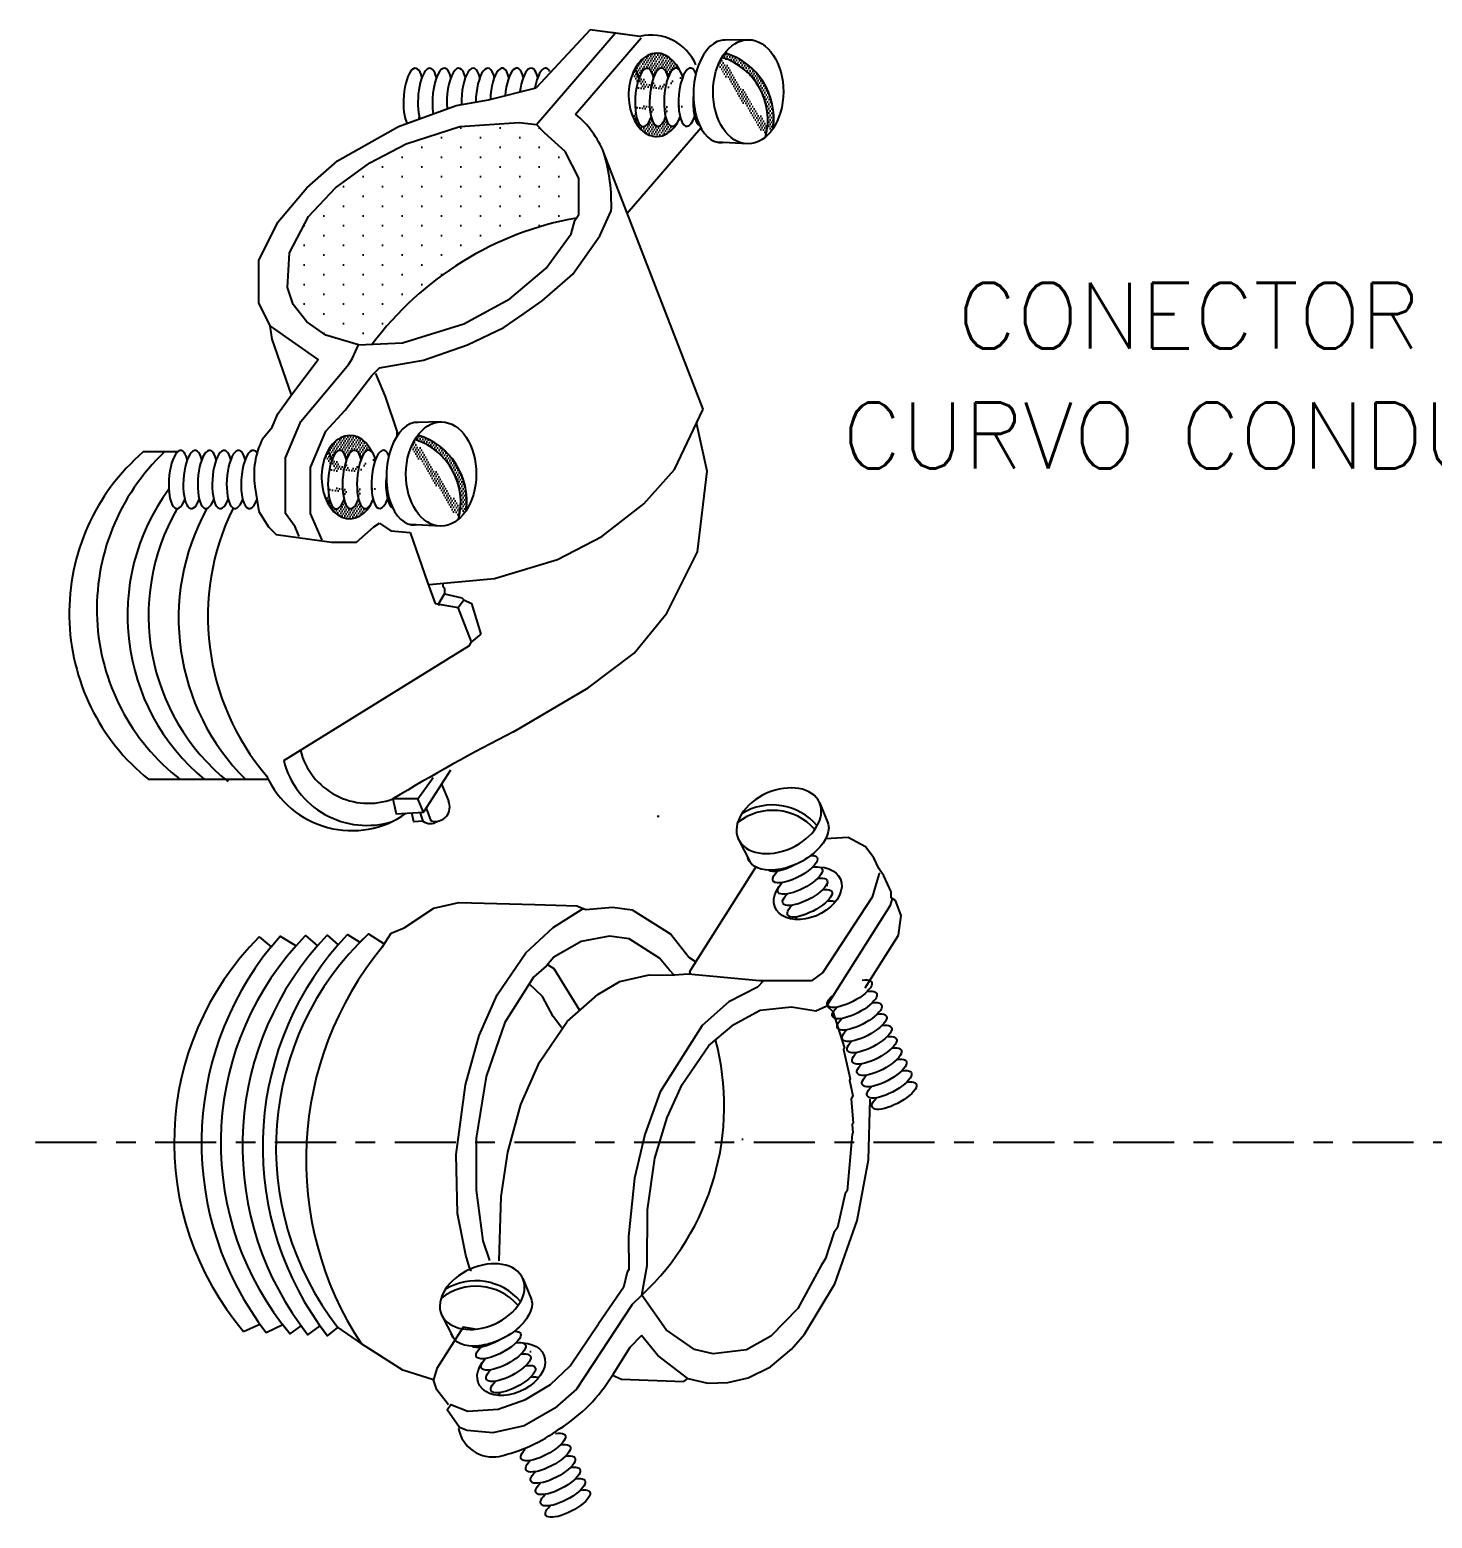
# Model space of a CAD drawing. Header units: inches. Extents: x 1693 to 10990, y 1878 to 5055.
# Drawn here: x 1726.47 to 1733.64, y 2275.8 to 2283.41 of the extents above; entities that cross this region are included whole.
import ezdxf
from ezdxf.enums import TextEntityAlignment as Align

# ---------------------------------------------------------------- set-up
doc = ezdxf.new("R2010")
doc.units = ezdxf.units.IN
doc.linetypes.add('CENTER', pattern=[20, 12.5, -2.5, 2.5, -2.5])
doc.layers.add('TEXTOLEYENDA', color=3, linetype='Continuous', lineweight=5)
doc.styles.add('Romans', font='romans.shx')
pattern_1 = [(0, (26894.3797484216, 9949.019576491955), (0.0602938772028429, 0.1205877544056858), [0, -0.1205877544056858])]
pattern_2 = [(236, (2027.195903818242, 965.4425166784176), (0.006880417366677248, -0.01219337717258241), [0, -0.01252257449608594])]
pattern_3 = [(236, (2028.766939335886, 967.3977325463725), (0.006880417366677248, -0.01219337717258241), [0, -0.01252257449608594])]

msp = doc.modelspace()

# ---------------------------------------------------------------- hatches: boundary and pattern name
at = {"linetype": 'Continuous', "ltscale": 0.05}
h = msp.add_hatch(dxfattribs=at)
h.set_pattern_fill('DOTS', color=0, scale=0.007888235903046263, angle=-124, style=0)
h.set_pattern_definition(pattern_3)
edge = h.paths.add_edge_path()
edge.add_ellipse((1729.691858890382, 2283.065906119401), major_axis=(0.01062791452711144, 0.1489932030532059), ratio=0.3379127137654077, start_angle=314.32603741646426, end_angle=408.8827056409963, ccw=False)
edge.add_ellipse((1729.765940563135, 2283.065959104074), major_axis=(0.01062791452711144, 0.1489932030532059), ratio=0.3379127137654077, start_angle=340.3437798724524, end_angle=408.4633444779258, ccw=False)
edge.add_ellipse((1729.677032121521, 2283.077642219379), major_axis=(0.001297922795780707, 0.2132057496655232), ratio=0.675241969878451, start_angle=306.9360940940699, end_angle=412.4219409961196)
edge.add_ellipse((1729.543399076355, 2283.062986087809), major_axis=(0.01062791452711144, 0.1489932030532059), ratio=0.3379127137654077, start_angle=314.7314405994409, end_angle=348.64975369166933, ccw=False)
edge.add_ellipse((1729.617628983368, 2283.064446103604), major_axis=(-0.01055355928751301, -0.1492397209168025), ratio=0.3373820542715066, start_angle=134.5420855488218, end_angle=228.8697230775796, ccw=False)
h = msp.add_hatch(dxfattribs=at)
h.set_pattern_fill('DOTS', color=0, scale=0.007888235903046263, angle=-124, style=0)
h.set_pattern_definition([(236, (2025.188125353358, 960.5036053805113), (0.006880417366677248, -0.01219337717258241), [0, -0.01252257449608594])])
edge = h.paths.add_edge_path()
edge.add_ellipse((1730.144956843948, 2283.093468755995), major_axis=(0.001622403494725883, 0.2665071870819035), ratio=0.6752419698784514, start_angle=42.08972731292544, end_angle=48.86665173268522)
edge.add_arc((1729.909139654443, 2282.949180563332), 0.3360701262653123, -14.974229689894514, 72.44883402670888, ccw=False)
edge.add_ellipse((1730.144956843948, 2283.093468755995), major_axis=(0.001622403494725883, 0.2665071870819035), ratio=0.6752419698784514, start_angle=210.0978226360817, end_angle=225.7331609411485)
edge.add_arc((1729.925906635741, 2282.956146830008), 0.3502971505348385, -8.121071330443833, 73.47602938735679)
h = msp.add_hatch(dxfattribs=at)
h.set_pattern_fill('DOTS', color=256, scale=0.007888235903046263, angle=-124, style=0)
h.set_pattern_definition(pattern_3)
edge = h.paths.add_edge_path()
edge.add_ellipse((1729.677032121521, 2283.077642219379), major_axis=(0.001297922795780707, 0.2132057496655232), ratio=0.675241969878451, start_angle=489.6781825381265, end_angle=597.2179902567689)
edge.add_ellipse((1729.840022235883, 2283.066012088749), major_axis=(0.01062791452711143, 0.1489932030532059), ratio=0.3379127137654078, start_angle=494.3260374164279, end_angle=495.9264411664425, ccw=False)
edge.add_ellipse((1729.765940563135, 2283.065959104074), major_axis=(0.01062791452711143, 0.1489932030532059), ratio=0.3379127137654078, start_angle=494.3260374162884, end_angle=588.4633444777387, ccw=False)
edge.add_ellipse((1729.691858890382, 2283.065906119401), major_axis=(0.01062791452711143, 0.1489932030532059), ratio=0.3379127137654078, start_angle=494.7314405992639, end_angle=588.4633444777387, ccw=False)
edge.add_ellipse((1729.617628983368, 2283.064446103604), major_axis=(-0.010553559287513, -0.1492397209168025), ratio=0.3373820542715066, start_angle=314.5234339768227, end_angle=408.86972307758776, ccw=False)
edge.add_ellipse((1729.543399076355, 2283.062986087809), major_axis=(-0.009725632862274514, -0.148138357917108), ratio=0.3369888101103058, start_angle=36.65766495854001, end_angle=48.4819023738105, ccw=False)
h = msp.add_hatch(dxfattribs=at)
h.set_pattern_fill('DOTS', color=256, scale=0.0631058872243701, angle=-90.00000000000001, style=0)
h.set_pattern_definition([(270, (1726.671599515149, 2283.410625017956), (0.1001805959686875, -0.05009029798434379), [0, -0.1001805959686875])])
h.paths.add_polyline_path([(1729.265883182607, 2282.447410051202), (1729.27768525597, 2282.465114111347), (1729.27768525597, 2282.651295410425), (1729.209092311855, 2282.78848287631), (1729.120901834458, 2282.866874587068), (1729.100627049359, 2282.884349643563), (1729.06210765698, 2282.925668764547), (1728.973915601934, 2282.935467531185), (1728.670144370251, 2282.915869997908), (1728.395771016127, 2282.827677942865), (1728.209589717052, 2282.729688698831), (1728.033207184612, 2282.602299999585), (1727.896019718729, 2282.455315344709), (1727.798028897045, 2282.269132467984), (1727.788230130407, 2282.092749935544), (1727.817628007969, 2282.004557880501), (1727.886220952091, 2281.916367403105), (1727.984211773772, 2281.847772881339), (1728.150795539574, 2281.798779048146), (1728.220902348784, 2281.801827084938, -0.1904884025821194)])
h = msp.add_hatch(dxfattribs=at)
h.set_pattern_fill('DOTS', color=0, scale=0.007888235903046263, angle=-124, style=0)
h.set_pattern_definition(pattern_2)
edge = h.paths.add_edge_path()
edge.add_ellipse((1728.120823372733, 2281.110690251446), major_axis=(0.01062791452711144, 0.1489932030532059), ratio=0.3379127137654077, start_angle=314.32603741646426, end_angle=408.8827056409963, ccw=False)
edge.add_ellipse((1728.194905045486, 2281.11074323612), major_axis=(0.01062791452711144, 0.1489932030532059), ratio=0.3379127137654077, start_angle=340.3437798724524, end_angle=408.4633444779258, ccw=False)
edge.add_ellipse((1728.105996603877, 2281.122426351424), major_axis=(0.001297922795780707, 0.2132057496655232), ratio=0.675241969878451, start_angle=306.9360940940699, end_angle=412.4219409961196)
edge.add_ellipse((1727.972363558711, 2281.107770219855), major_axis=(0.01062791452711144, 0.1489932030532059), ratio=0.3379127137654077, start_angle=314.7314405994409, end_angle=348.64975369166933, ccw=False)
edge.add_ellipse((1728.046593465722, 2281.10923023565), major_axis=(-0.01055355928751301, -0.1492397209168025), ratio=0.3373820542715066, start_angle=134.5420855488218, end_angle=228.8697230775796, ccw=False)
h = msp.add_hatch(dxfattribs=at)
h.set_pattern_fill('DOTS', color=0, scale=0.007888235903046263, angle=-124, style=0)
h.set_pattern_definition([(236, (2023.617089835711, 958.5483895125565), (0.006880417366677248, -0.01219337717258241), [0, -0.01252257449608594])])
edge = h.paths.add_edge_path()
edge.add_ellipse((1728.573921326304, 2281.13825288804), major_axis=(0.001622403494725883, 0.2665071870819035), ratio=0.6752419698784514, start_angle=42.08972731292543, end_angle=48.86665173268521)
edge.add_arc((1728.338104136796, 2280.993964695377), 0.3360701262653126, -14.974229689894514, 72.448834026709, ccw=False)
edge.add_ellipse((1728.573921326304, 2281.13825288804), major_axis=(0.001622403494725883, 0.2665071870819035), ratio=0.6752419698784514, start_angle=210.0978226360818, end_angle=225.7331609411485)
edge.add_arc((1728.354871118092, 2281.000930962054), 0.3502971505348388, -8.121071330443806, 73.47602938735679)
h = msp.add_hatch(dxfattribs=at)
h.set_pattern_fill('DOTS', color=0, scale=0.007888235903046263, angle=-124, style=0)
h.set_pattern_definition(pattern_2)
edge = h.paths.add_edge_path()
edge.add_ellipse((1728.105996603877, 2281.122426351424), major_axis=(0.001297922795780707, 0.2132057496655232), ratio=0.675241969878451, start_angle=489.6781825381265, end_angle=597.2179902567689)
edge.add_ellipse((1728.268986718236, 2281.110796220793), major_axis=(0.01062791452711143, 0.1489932030532059), ratio=0.3379127137654078, start_angle=494.3260374164279, end_angle=495.9264411664425, ccw=False)
edge.add_ellipse((1728.194905045486, 2281.11074323612), major_axis=(0.01062791452711143, 0.1489932030532059), ratio=0.3379127137654078, start_angle=494.3260374162884, end_angle=588.4633444777387, ccw=False)
edge.add_ellipse((1728.120823372733, 2281.110690251446), major_axis=(0.01062791452711143, 0.1489932030532059), ratio=0.3379127137654078, start_angle=494.7314405992639, end_angle=588.4633444777387, ccw=False)
edge.add_ellipse((1728.046593465722, 2281.10923023565), major_axis=(-0.010553559287513, -0.1492397209168025), ratio=0.3373820542715066, start_angle=314.5234339768227, end_angle=408.86972307758776, ccw=False)
edge.add_ellipse((1727.972363558711, 2281.107770219855), major_axis=(-0.009725632862274514, -0.148138357917108), ratio=0.3369888101103058, start_angle=36.65766495854001, end_angle=48.4819023738105, ccw=False)
at = {"linetype": 'Continuous', "true_color": 0xffffff}
h = msp.add_hatch(dxfattribs=at)
h.set_pattern_fill('DOTS', scale=0.07596079017680996, style=0)
h.set_pattern_definition(pattern_1)
edge = h.paths.add_edge_path()
edge.add_ellipse((1730.449749156262, 2278.993609316393), major_axis=(0.1661743632983532, 0.0740800945838517), ratio=0.6752419698784514, start_angle=-237.21799025676887, end_angle=-129.67818253812652, ccw=False)
edge.add_ellipse((1730.384803432996, 2279.116999571472), major_axis=(0.1127952033677313, 0.05936574439674053), ratio=0.3379127137654078, start_angle=-135.9264411664425, end_angle=-134.3260374164279)
edge.add_ellipse((1730.410149872131, 2279.059086979285), major_axis=(0.1127952033677313, 0.05936574439674053), ratio=0.3379127137654078, start_angle=-228.4633444777387, end_angle=-134.3260374162884)
edge.add_ellipse((1730.435496311259, 2279.001174387098), major_axis=(0.1127952033677313, 0.05936574439674053), ratio=0.3379127137654078, start_angle=-228.4633444777387, end_angle=-134.7314405992639)
edge.add_ellipse((1730.459793963029, 2278.942663759971), major_axis=(-0.1130133373684518, -0.05939211803333518), ratio=0.3373820542715066, start_angle=-48.86972307758774, end_angle=45.47656602317732)
edge.add_ellipse((1730.484091614801, 2278.884153132844), major_axis=(-0.1124363590505342, -0.05836765997443411), ratio=0.3369888101103058, start_angle=311.5180976261895, end_angle=323.34233504146)
h = msp.add_hatch(dxfattribs=at)
h.set_pattern_fill('DOTS', scale=0.07596079017680996, style=0)
h.set_pattern_definition(pattern_1)
edge = h.paths.add_edge_path()
edge.add_ellipse((1730.435496311259, 2279.001174387098), major_axis=(0.1127952033677313, 0.05936574439674053), ratio=0.3379127137654078, start_angle=-48.88270564108547, end_angle=45.67396258353576)
edge.add_ellipse((1730.410149872131, 2279.059086979285), major_axis=(0.1127952033677313, 0.05936574439674053), ratio=0.3379127137654078, start_angle=-48.46334447778102, end_angle=19.65622012768326)
edge.add_ellipse((1730.449749156262, 2278.993609316393), major_axis=(0.1661743632983532, 0.0740800945838517), ratio=0.6752419698784514, start_angle=-52.42194094354562, end_angle=53.063905905930085, ccw=False)
edge.add_ellipse((1730.484091614801, 2278.884153132844), major_axis=(0.1127952033677313, 0.05936574439674053), ratio=0.3379127137654078, start_angle=11.35024630833067, end_angle=45.26855940065337)
edge.add_ellipse((1730.459793963029, 2278.942663759971), major_axis=(-0.1130133373684518, -0.05939211803333518), ratio=0.3373820542715066, start_angle=131.1302769224577, end_angle=225.4579144512724)
h = msp.add_hatch(dxfattribs=at)
h.set_pattern_fill('DOTS', scale=0.6076863214144796, style=0)
h.set_pattern_definition([(0, (17996.43875814107, 463.1302785654163), (0.4823510176227432, 0.9647020352454865), [0, -0.9647020352454865])])
h.paths.add_polyline_path([(1730.681573430794, 2277.817766070091), (1730.677102717779, 2277.810700002079), (1730.680418487629, 2277.769021733514), (1730.675947774617, 2277.7619556655), (1730.650412573405, 2277.471368301135), (1730.641470427571, 2277.45723502744), (1730.601517621656, 2277.284614543281), (1730.583634049798, 2277.25634913356), (1730.540365891895, 2277.12540506049), (1730.518011607029, 2277.090073582757), (1730.398018753639, 2276.869144428001), (1730.259857997383, 2276.728974597901), (1730.136265461004, 2276.65874658861), (1729.965084251012, 2276.638418996728), (1729.869471655676, 2276.65933286976), (1729.725550389743, 2276.760286790265), (1729.600668776498, 2276.938249737264, 0.2770323405676899), (1729.978123860818, 2278.244470370089), (1730.070993692977, 2278.322820421488), (1730.206124148055, 2278.395643065974), (1730.365769296825, 2278.413376440525), (1730.491521522226, 2278.39318256448), (1730.546611929832, 2278.417696538369), (1730.577472694549, 2278.388276185487), (1730.637602477178, 2278.201806758638), (1730.633131764163, 2278.194740690626), (1730.666871495087, 2278.044757684673), (1730.662400782071, 2278.03769161666), (1730.680569822607, 2277.956931572199), (1730.671627676773, 2277.942798298504)])
h = msp.add_hatch(dxfattribs=at)
h.set_pattern_fill('DOTS', scale=0.07596079017680996, style=0)
h.set_pattern_definition([(0, (26926.74755050743, 9948.804553819737), (0.0602938772028429, 0.1205877544056858), [0, -0.1205877544056858])])
edge = h.paths.add_edge_path()
edge.add_ellipse((1728.918009291725, 2276.567112683074), major_axis=(0.1127952033677313, 0.05936574439674053), ratio=0.3379127137654078, start_angle=-48.88270564108558, end_angle=45.67396258353576)
edge.add_ellipse((1728.892662852593, 2276.625025275262), major_axis=(0.1127952033677313, 0.05936574439674053), ratio=0.3379127137654078, start_angle=-48.46334447778082, end_angle=19.65622012768488)
edge.add_ellipse((1728.932262136725, 2276.55954761237), major_axis=(0.1661743632983532, 0.0740800945838517), ratio=0.6752419698784514, start_angle=-52.42194094354568, end_angle=53.063905905930085, ccw=False)
edge.add_ellipse((1728.966604595264, 2276.450091428822), major_axis=(0.1127952033677313, 0.05936574439674053), ratio=0.3379127137654078, start_angle=11.35024630833067, end_angle=45.26855940065331)
edge.add_ellipse((1728.942306943492, 2276.508602055948), major_axis=(-0.1130133373684518, -0.05939211803333518), ratio=0.3373820542715066, start_angle=131.1302769224577, end_angle=225.4579144512723)

# ---------------------------------------------------------------- linework, layer by layer
at = {"color": 3, "linetype": 'Continuous', "ltscale": 0.05}
for p, q in [((1729.06210765698, 2282.925668764547), (1729.463868132697, 2283.393525623355)), ((1729.261718188259, 2282.979569087023), (1729.596796521456, 2283.369773464756)), ((1729.591255254297, 2283.376426228755), (1729.444270599419, 2283.396023762032)), ((1728.817130602775, 2283.053057463792), (1729.060545522934, 2283.113067078096)), ((1728.650546836972, 2283.023659586229), (1728.817130602775, 2283.053057463792)), ((1728.356575949573, 2282.915869997908), (1728.650546836972, 2283.023659586229)), ((1728.04300595125, 2282.739487465469), (1728.356575949573, 2282.915869997908)), ((1729.100627049359, 2282.884349643563), (1729.06210765698, 2282.925668764547)), ((1729.120901834458, 2282.866874587068), (1729.100627049359, 2282.884349643563)), ((1729.209092311855, 2282.78848287631), (1729.120901834458, 2282.866874587068)), ((1727.886220952091, 2282.602299999585), (1728.04300595125, 2282.739487465469)), ((1729.27768525597, 2282.651295410425), (1729.209092311855, 2282.78848287631)), ((1729.27768525597, 2282.465114111347), (1729.27768525597, 2282.651295410425)), ((1727.739234719567, 2282.425917467145), (1727.886220952091, 2282.602299999585)), ((1727.641243897886, 2282.229937401428), (1727.739234719567, 2282.425917467145)), ((1729.238490189417, 2282.367123289665), (1729.258087722695, 2282.435716233784)), ((1729.258087722695, 2282.435716233784), (1729.27768525597, 2282.465114111347)), ((1729.385474844295, 2282.357324523027), (1729.444270599419, 2282.484711644625)), ((1729.111101490174, 2282.190740757227), (1729.238490189417, 2282.367123289665)), ((1729.248288956054, 2282.161342879662), (1729.385474844295, 2282.357324523027)), ((1727.641243897886, 2282.014358224787), (1727.641243897886, 2282.229937401428)), ((1728.924920191093, 2282.033955758065), (1729.111101490174, 2282.190740757227)), ((1729.091503956895, 2282.024156991426), (1729.248288956054, 2282.161342879662)), ((1727.700038075364, 2281.896768292181), (1727.641243897886, 2282.014358224787)), ((1728.689743481172, 2281.906568636466), (1728.924920191093, 2282.033955758065)), ((1728.993513135212, 2281.95556246966), (1729.091503956895, 2282.024156991426)), ((1727.709838419651, 2281.828175348061), (1727.700038075364, 2281.896768292181)), ((1728.376173482852, 2281.808577814784), (1728.689743481172, 2281.906568636466)), ((1728.709341014451, 2281.798779048146), (1728.895522313531, 2281.886969525543)), ((1728.895522313531, 2281.886969525543), (1728.993513135212, 2281.95556246966)), ((1727.807827663682, 2281.544003227302), (1727.709838419651, 2281.828175348061)), ((1728.121397662006, 2281.73018452638), (1728.150795539574, 2281.798779048146)), ((1728.150795539574, 2281.798779048146), (1728.376173482852, 2281.808577814784)), ((1728.483963071173, 2281.720385759741), (1728.709341014451, 2281.798779048146)), ((1727.856823074523, 2281.406815761417), (1728.101800128731, 2281.700788226464)), ((1728.101800128731, 2281.700788226464), (1728.121397662006, 2281.73018452638)), ((1728.21938848369, 2281.641994048983), (1728.258585127893, 2281.681189115538)), ((1728.258585127893, 2281.681189115538), (1728.483963071173, 2281.720385759741)), ((1728.082202595453, 2281.465609938898), (1728.21938848369, 2281.641994048983)), ((1727.739234719567, 2281.44601240562), (1727.807827663682, 2281.544003227302)), ((1727.709838419651, 2281.377419461501), (1727.739234719567, 2281.44601240562)), ((1727.984211773772, 2281.357820350577), (1728.082202595453, 2281.465609938898)), ((1727.66084300881, 2281.318625284021), (1727.709838419651, 2281.377419461501)), ((1727.778431363767, 2281.220634462339), (1727.856823074523, 2281.406815761417)), ((1727.905818485369, 2281.171639051498), (1727.984211773772, 2281.357820350577)), ((1729.934223130183, 2281.15204151822), (1729.881221402235, 2281.399332996823)), ((1727.778431363767, 2280.936462341579), (1727.778431363767, 2281.220634462339)), ((1727.905818485369, 2280.936462341579), (1727.905818485369, 2281.171639051498)), ((1729.885227719342, 2280.740480698216), (1729.934223130183, 2281.15204151822)), ((1727.621646364608, 2281.073648229817), (1727.641243897886, 2280.946261108218)), ((1727.641243897886, 2280.946261108218), (1727.690239308727, 2280.867867819813)), ((1727.827426774607, 2280.867867819813), (1727.778431363767, 2280.936462341579)), ((1727.964612662847, 2280.799274875695), (1727.905818485369, 2280.936462341579)), ((1727.690239308727, 2280.867867819813), (1727.729435952926, 2280.828672753258)), ((1727.729435952926, 2280.828672753258), (1728.013608073688, 2280.789476109057)), ((1727.847024307885, 2280.81887398662), (1727.827426774607, 2280.867867819813)), ((1728.140996772933, 2280.789476109057), (1728.229187250331, 2280.867867819813)), ((1728.229187250331, 2280.867867819813), (1728.258585127893, 2280.887466930738)), ((1728.258585127893, 2280.887466930738), (1728.317379305371, 2280.848270286536)), ((1728.317379305371, 2280.848270286536), (1728.415370127052, 2280.838471519897)), ((1728.415370127052, 2280.838471519897), (1728.503560604451, 2280.583695699053)), ((1728.013608073688, 2280.789476109057), (1728.140996772933, 2280.789476109057)), ((1729.72844272018, 2280.426910699892), (1729.885227719342, 2280.740480698216)), ((1728.503560604451, 2280.583695699053), (1728.542757248654, 2280.475906110732)), ((1728.542757248654, 2280.475906110732), (1728.66034560361, 2280.456308577455)), ((1728.66034560361, 2280.456308577455), (1728.689743481172, 2280.495505221657)), ((1728.728938547729, 2280.279926045017), (1728.66034560361, 2280.456308577455)), ((1728.689743481172, 2280.495505221657), (1728.728938547729, 2280.475906110732)), ((1728.728938547729, 2280.475906110732), (1728.777933958572, 2280.319121111572)), ((1729.561858954381, 2280.221131867536), (1729.72844272018, 2280.426910699892)), ((1728.777933958572, 2280.319121111572), (1728.728938547729, 2280.279926045017)), ((1729.326680666814, 2280.04474775745), (1729.561858954381, 2280.221131867536)), ((1728.944517724372, 2279.819369814169), (1729.326680666814, 2280.04474775745))]:
    msp.add_line(p, q, dxfattribs=at)
at = {"color": 0, "linetype": 'Continuous'}
msp.add_line((1730.146579247445, 2283.359975943077), (1730.015148658831, 2283.357531598826), dxfattribs=at)
at = {"color": 0, "linetype": 'Continuous', "ltscale": 0.05}
for p, q in [((1730.143334440453, 2282.826961568913), (1729.986100131242, 2282.835025784279)), ((1728.575543729796, 2281.404760075122), (1728.444113141181, 2281.402315730872)), ((1727.224504717546, 2281.251191249765), (1727.050262159136, 2281.251191249765)), ((1728.572298922807, 2280.871745700959), (1728.415064613595, 2280.879809916324)), ((1727.689758686732, 2279.574853491705), (1727.078893774149, 2279.574853491705))]:
    msp.add_line(p, q, dxfattribs=at)
at = {"color": 7, "linetype": 'Continuous', "true_color": 0xffffff}
for p, q in [((1730.50947730163, 2279.457313889454), (1730.552608423623, 2279.353763902949)), ((1730.094041393385, 2279.272113652994), (1730.15422785392, 2279.151999487197)), ((1729.43618544995, 2278.773939726309), (1729.290673157009, 2278.747266063401)), ((1729.536268758301, 2278.760091921289), (1729.43618544995, 2278.773939726309)), ((1729.290673157009, 2278.747266063401), (1729.151073126588, 2278.667376631097)), ((1729.691725667588, 2278.661734075589), (1729.536268758301, 2278.760091921289)), ((1729.112710210012, 2278.622384450157), (1729.046803436231, 2278.56513363373)), ((1729.151073126588, 2278.667376631097), (1729.112710210012, 2278.622384450157)), ((1729.741910416003, 2278.600298014824), (1729.691725667588, 2278.661734075589)), ((1729.765705112709, 2278.575348374954), (1729.741910416003, 2278.600298014824)), ((1728.991990282093, 2277.023252185432), (1729.035121404087, 2276.919702198926)), ((1729.600668776498, 2276.938249737264), (1729.550768359089, 2276.890661063653)), ((1728.576554373851, 2276.838051948971), (1728.636740834383, 2276.717937783175))]:
    msp.add_line(p, q, dxfattribs=at)
at = {"color": 3, "linetype": 'Continuous'}
for p, q in [((1730.655955095817, 2279.27864340296), (1730.541143200126, 2279.272192238846)), ((1730.745220900324, 2279.232059475207), (1730.655955095817, 2279.27864340296)), ((1730.788338860921, 2279.175092989786), (1730.745220900324, 2279.232059475207)), ((1730.812853554616, 2279.120003719851), (1730.788338860921, 2279.175092989786)), ((1729.877760148262, 2278.642979891576), (1730.184046084426, 2279.127072082249)), ((1730.813572831792, 2279.089862952118), (1730.77924609992, 2278.973051015074)), ((1730.839241748846, 2279.083516881092), (1730.812853554616, 2279.120003719851)), ((1730.818043544807, 2279.096929020131), (1730.813572831792, 2279.089862952118)), ((1730.876013638418, 2279.000881478619), (1730.839241748846, 2279.083516881092)), ((1730.876733635406, 2278.970741848556), (1730.876013638418, 2279.000881478619)), ((1728.384298445496, 2278.816087041657), (1728.537312472431, 2278.917175095862)), ((1728.537312472431, 2278.917175095862), (1728.664219640995, 2278.945725556394)), ((1728.664219640995, 2278.945725556394), (1729.054171454391, 2278.936481460419)), ((1729.054171454391, 2278.936481460419), (1729.267750210128, 2278.929984054418)), ((1729.267750210128, 2278.929984054418), (1729.314618468886, 2278.910225124547)), ((1729.314618468886, 2278.910225124547), (1729.451188198131, 2278.922767371236)), ((1729.451188198131, 2278.922767371236), (1729.551271506482, 2278.908919566215)), ((1730.77924609992, 2278.973051015074), (1730.526283200275, 2278.588878468166)), ((1730.897932977114, 2278.957328989712), (1730.876733635406, 2278.970741848556)), ((1730.927636941193, 2278.879163882387), (1730.897932977114, 2278.957328989712)), ((1729.551271506482, 2278.908919566215), (1729.749127099185, 2278.783736002828)), ((1730.91378985598, 2278.779081711707), (1730.927636941193, 2278.879163882387)), ((1728.272962687128, 2278.718314757301), (1728.31767125687, 2278.788977712768)), ((1728.31767125687, 2278.788977712768), (1728.384298445496, 2278.816087041657)), ((1729.749127099185, 2278.783736002828), (1729.842428670527, 2278.665334176446)), ((1730.743897722851, 2278.510563163536), (1730.91378985598, 2278.779081711707)), ((1729.842428670527, 2278.665334176446), (1729.877760148262, 2278.642979891576)), ((1729.046803436231, 2278.56513363373), (1728.899265587977, 2278.331946563291)), ((1729.376038048184, 2278.47556587908), (1729.488093803541, 2278.543198533371)), ((1729.488093803541, 2278.543198533371), (1729.638075671822, 2278.576938984097)), ((1729.638075671822, 2278.576938984097), (1729.76969330391, 2278.575572428207)), ((1729.837522291532, 2278.579383004122), (1729.765705112709, 2278.575348374954)), ((1730.202524047197, 2278.546346068913), (1729.837522291532, 2278.579383004122)), ((1730.469317852524, 2278.545759787764), (1730.202524047197, 2278.546346068913)), ((1730.526283200275, 2278.588878468166), (1730.469317852524, 2278.545759787764)), ((1729.219274442894, 2278.337271406991), (1729.376038048184, 2278.47556587908)), ((1728.899265587977, 2278.331946563291), (1728.803786708476, 2278.055927000932)), ((1729.078082247795, 2278.129755111081), (1729.219274442894, 2278.337271406991)), ((1728.981163374322, 2277.914014808848), (1729.078082247795, 2278.129755111081)), ((1728.803786708476, 2278.055927000932), (1728.753301867392, 2277.741544939859)), ((1730.760307919933, 2277.629421703093), (1730.76911521226, 2277.940489131986)), ((1728.915105985376, 2277.668855291404), (1728.981163374322, 2277.914014808848)), ((1728.753301867392, 2277.741544939859), (1728.75271558624, 2277.474751134531)), ((1728.88106430431, 2277.443019757655), (1728.915105985376, 2277.668855291404)), ((1730.702755873165, 2277.319511074838), (1730.760307919933, 2277.629421703093)), ((1728.75271558624, 2277.474751134531), (1728.786741505643, 2277.215743812068)), ((1728.870380516303, 2277.11335019953), (1728.88106430431, 2277.443019757655)), ((1730.587518481662, 2276.996621396245), (1730.702755873165, 2277.319511074838)), ((1728.786741505643, 2277.215743812068), (1728.821636179725, 2277.114505142691)), ((1730.433634562376, 2276.737765408757), (1730.587518481662, 2276.996621396245)), ((1729.550768359089, 2276.890661063653), (1729.266510166416, 2276.457023045511)), ((1729.598642083513, 2276.731737049539), (1729.539801377746, 2276.670015520098)), ((1729.68228223184, 2276.629342717195), (1729.598642083513, 2276.731737049539)), ((1730.365852430586, 2276.66191174329), (1730.433634562376, 2276.737765408757)), ((1728.378019026761, 2276.554109433488), (1728.166030160362, 2276.688235142707)), ((1729.539801377746, 2276.670015520098), (1729.450384958071, 2276.528690746834)), ((1730.258987385229, 2276.571205526948), (1730.365852430586, 2276.66191174329)), ((1729.835864920786, 2276.512381302652), (1729.68228223184, 2276.629342717195)), ((1730.144335137205, 2276.515110373487), (1730.258987385229, 2276.571205526948)), ((1728.534632016882, 2276.504495204559), (1728.378019026761, 2276.554109433488)), ((1728.55207992276, 2276.453875509969), (1728.534632016882, 2276.504495204559)), ((1729.450384958071, 2276.528690746834), (1729.497253216832, 2276.508931816965)), ((1729.497253216832, 2276.508931816965), (1729.81538599393, 2276.495652673956)), ((1729.81538599393, 2276.495652673956), (1729.835864920786, 2276.512381302652)), ((1729.835864920786, 2276.512381302652), (1729.938543584136, 2276.486996716607)), ((1729.938543584136, 2276.486996716607), (1730.0405022505, 2276.491751760625)), ((1730.0405022505, 2276.491751760625), (1730.144335137205, 2276.515110373487)), ((1728.61192537438, 2276.376430817495), (1728.55207992276, 2276.453875509969)), ((1729.266510166416, 2276.457023045511), (1729.155174408048, 2276.359250761156)), ((1729.155174408048, 2276.359250761156), (1728.999565745921, 2276.269700625646)), ((1728.668020109978, 2276.261780426945), (1728.663549396966, 2276.254714358932)), ((1728.707822300722, 2276.246492210088), (1728.668020109978, 2276.261780426945)), ((1728.999565745921, 2276.269700625646), (1728.838046376807, 2276.23336368225)), ((1728.838046376807, 2276.23336368225), (1728.707822300722, 2276.246492210088))]:
    msp.add_line(p, q, dxfattribs=at)
at = {"color": 1, "linetype": 'Continuous'}
msp.add_line((1727.887465105276, 2278.249780927406), (1727.887465105276, 2278.249780927406), dxfattribs=at)
at = {"color": 4, "linetype": 'CENTER', "ltscale": 0.025}
msp.add_line((1704.448826841016, 2277.720877699684), (1740.919694888451, 2277.720877699684), dxfattribs=at)
at = {"color": 3, "linetype": 'Continuous', "ltscale": 0.05}
for points in [[(1729.591255254297, 2283.376426228754), (1729.3364810111, 2283.410625017956), (1729.060545522934, 2283.113067078096)], [(1729.526090314072, 2282.473148276202), (1729.902452452378, 2282.909293266471)], [(1729.914636555194, 2281.46920095499), (1729.40681164659, 2282.781347110791)], [(1727.807827663682, 2281.544003227302), (1727.944324143206, 2281.724438661197), (1727.700038075364, 2281.896768292181)]]:
    msp.add_lwpolyline(points, dxfattribs=at)
at = {"color": 0, "linetype": 'Continuous', "ltscale": 0.05}
for points in [[(1728.62114895941, 2279.623389748453), (1728.483963071173, 2279.407810571811), (1728.454565193608, 2279.47640351593), (1728.327178072011, 2279.47640351593), (1728.344698885264, 2279.399261872498), (1728.483963071173, 2279.407810571811)], [(1728.454565193608, 2279.47640351593), (1728.533020065991, 2279.586689870696)], [(1728.575489246488, 2279.551638320927), (1728.61135019277, 2279.466604749291)], [(1728.4810664774, 2279.361888316483), (1728.43496766033, 2279.358815160969), (1728.423449542815, 2279.404887631032)], [(1728.464365537895, 2279.407810571811), (1728.4810664774, 2279.361888316483)], [(1728.497867317424, 2279.428666754641), (1728.52064191661, 2279.364526594142)]]:
    msp.add_lwpolyline(points, dxfattribs=at)
at = {"color": 7, "linetype": 'Continuous', "true_color": 0xffffff}
for points in [[(1727.643047690667, 2278.770540068839), (1727.704648222867, 2278.720407698757), (1727.749789972083, 2278.773457364166), (1727.831612386941, 2278.725102582209), (1727.880218711754, 2278.777022016782), (1727.940822161413, 2278.72427570945), (1727.991813129445, 2278.780071922301), (1728.046799206299, 2278.729821320262), (1728.095002030329, 2278.782892102779), (1728.158269650299, 2278.74286257414), (1728.202237302503, 2278.785822871676), (1728.283246341754, 2278.734568317478)], [(1727.563656089922, 2276.752718403981), (1727.647220386527, 2276.789286562785), (1727.679061498748, 2276.746558622235), (1727.763715511285, 2276.787275830011), (1727.801351003612, 2276.740031400787), (1727.857605648561, 2276.781116617088), (1727.892470001508, 2276.735167910023), (1727.954977317591, 2276.780347903213), (1727.992634216017, 2276.729821629408), (1728.046311416476, 2276.771738033685), (1728.166030160362, 2276.688235142707)]]:
    msp.add_lwpolyline(points, dxfattribs=at)
at = {"color": 3, "linetype": 'Continuous', "ltscale": 0.05}
for points in [[(1728.150795539574, 2281.798779048146, 0), (1727.984211773772, 2281.847772881339, 0), (1727.886220952091, 2281.916367403105, 0), (1727.817628007969, 2282.004557880501, 0), (1727.788230130407, 2282.092749935544, 0), (1727.798028897045, 2282.269132467984, 0), (1727.896019718729, 2282.455315344709, 0), (1728.033207184612, 2282.602299999585, 0), (1728.209589717052, 2282.729688698831, 0), (1728.395771016127, 2282.827677942865, 0), (1728.670144370251, 2282.915869997908, 0), (1728.973915601934, 2282.935467531185, 0), (1729.06210765698, 2282.925668764547, 0)], [(1728.238986016968, 2281.651792815622, 0), (1728.287981427809, 2281.534204460664, 0), (1728.346775605287, 2281.357820350577, 0), (1728.346775605287, 2281.330200713882, 0)], [(1728.513359371089, 2280.573896932414, 0), (1728.846528480337, 2280.603294809979, 0), (1729.169897245298, 2280.701284054013, 0), (1729.395275188579, 2280.81887398662, 0), (1729.610854365221, 2280.98545775242, 0), (1729.767637786734, 2281.16184028486, 0), (1729.914636555194, 2281.46920095499, 0)], [(1728.56235478193, 2280.475906110732, 0), (1728.591752659494, 2280.524901521574, 0), (1728.679943136889, 2280.505303988297, 0), (1728.689743481172, 2280.495505221657, 0)], [(1728.581953892854, 2280.573896932414, 0), (1728.581953892854, 2280.564098165776, 0), (1728.591752659494, 2280.554299399137, 0), (1728.591752659494, 2280.524901521574, 0)], [(1728.56235478193, 2280.475906110732, 0), (1728.56235478193, 2280.466107344094, 0)], [(1727.768632597129, 2279.672383581646, 0), (1727.768632597129, 2279.672383581646, 0), (1728.719139781091, 2280.260326934092, 0), (1728.728938547729, 2280.279926045017, 0)]]:
    msp.add_polyline3d(points, dxfattribs=at)
at = {"linetype": 'Continuous', "ltscale": 0.05}
msp.add_polyline3d([(1729.67944730934, 2279.388211460886, 0), (1729.689246075978, 2279.388211460886, 0)], dxfattribs=at)
at = {"color": 3, "linetype": 'Continuous'}
for points in [[(1730.546611929832, 2278.417696538369, 0), (1730.577472694549, 2278.388276185487, 0), (1730.637602477178, 2278.201806758638, 0), (1730.633131764163, 2278.194740690626, 0), (1730.666871495087, 2278.044757684673, 0), (1730.662400782071, 2278.03769161666, 0), (1730.680569822607, 2277.956931572199, 0), (1730.671627676773, 2277.942798298504, 0), (1730.681573430794, 2277.817766070091, 0), (1730.677102717779, 2277.810700002079, 0), (1730.680418487629, 2277.769021733514, 0), (1730.675947774617, 2277.7619556655, 0), (1730.650412573405, 2277.471368301135, 0), (1730.641470427571, 2277.45723502744, 0), (1730.601517621656, 2277.284614543281, 0), (1730.583634049798, 2277.25634913356, 0), (1730.540365891895, 2277.12540506049, 0), (1730.518011607029, 2277.090073582757, 0), (1730.398018753639, 2276.869144428001, 0), (1730.259857997383, 2276.728974597901, 0), (1730.136265461004, 2276.65874658861, 0), (1729.965084251012, 2276.638418996728, 0), (1729.869471655676, 2276.65933286976, 0), (1729.725550389743, 2276.760286790265, 0), (1729.600668776498, 2276.938249737264, 0), (1729.627208305708, 2277.08967273719, 0), (1729.629669944869, 2277.375069391554, 0), (1729.667463061766, 2277.638111761051, 0), (1729.72977087236, 2277.846064860613, 0), (1729.806930096156, 2278.014935766416, 0), (1729.943650440568, 2278.215386714121, 0), (1730.070993692977, 2278.322820421488, 0), (1730.206124148055, 2278.395643065974, 0), (1730.365769296825, 2278.413376440525, 0), (1730.491521522226, 2278.39318256448, 0), (1730.546611929832, 2278.417696538369, 0), (1730.872983337242, 2278.933534293004, 0), (1730.883800841086, 2278.966270415737, 0)], [(1728.722993283214, 2277.068071830108, 0), (1728.700354667336, 2277.14176508675, 0), (1728.658108456565, 2277.356499923319, 0), (1728.65090753505, 2277.657904791529, 0), (1728.698077743951, 2278.013964401362, 0), (1728.768605845912, 2278.266189986818, 0), (1728.861053286565, 2278.474863083367, 0), (1729.006716914482, 2278.689446584961, 0), (1729.147473025736, 2278.818079634037, 0), (1729.296014482177, 2278.912101202366, 0)], [(1729.296014482177, 2278.912101202366, 0), (1729.307552400875, 2278.91469583756, 0)], [(1729.849059792364, 2278.581979496791, 0), (1729.846464437365, 2278.593516277817, 0), (1729.877760148262, 2278.642979891576, 0)], [(1730.221126896236, 2278.544470710901, 0), (1730.191706543353, 2278.51360994618, 0), (1730.04503930725, 2278.438191946695, 0), (1729.908754628816, 2278.316626103302, 0), (1729.694153925951, 2277.977444599664, 0), (1729.615838621321, 2277.759830077089, 0), (1729.563193371412, 2277.535868763684, 0), (1729.533187457184, 2277.238215331305, 0), (1729.534911480222, 2277.068908341657, 0), (1729.525970054196, 2277.054776205631, 0), (1729.50693112131, 2276.977768316809, 0), (1729.379152202924, 2276.791449505131, 0)], [(1728.668020109978, 2276.261780426945, 0), (1728.605579303355, 2276.350761900444, 0), (1728.623462155406, 2276.379026172494, 0), (1728.710133324718, 2276.343980163437, 0), (1728.865307040669, 2276.354646332306, 0), (1729.00562748594, 2276.404394277071, 0), (1729.133690735338, 2276.481688354375, 0), (1729.23348971268, 2276.576865283731, 0), (1729.379152202924, 2276.791449505131, 0)], [(1728.748797053768, 2276.764791603885, 0), (1728.685920581166, 2276.774887973073, 0), (1728.551795591752, 2276.562900244344, 0), (1728.534632016882, 2276.504495204559, 0)]]:
    msp.add_polyline3d(points, dxfattribs=at)
at = {"color": 7, "linetype": 'Continuous', "true_color": 0xffffff}
for points in [[(1729.124248128707, 2278.624979085351, 0), (1729.117180923024, 2278.62945051817, 0)], [(1729.282983425749, 2278.393474504229, 0), (1729.152512400759, 2278.6070962333, 0), (1729.124248128707, 2278.624979085351, 0)], [(1729.189852952339, 2278.306411362077, 0), (1729.146736129414, 2278.363377127693, 0), (1729.093236748816, 2278.466490737218, 0), (1729.024449151364, 2278.529802155996, 0)]]:
    msp.add_polyline3d(points, dxfattribs=at)
at = {"color": 1, "linetype": 'Continuous'}
for points in [[(1729.189852952339, 2278.306411362077, 0), (1729.196920158022, 2278.301939929258, 0)], [(1728.722993283214, 2277.068071830108, 0), (1728.730059351225, 2277.063601117095, 0)]]:
    msp.add_polyline3d(points, dxfattribs=at)
at = {"color": 3, "linetype": 'Continuous', "ltscale": 0.05}
for centre, radius, start, end in [((1729.648263010408, 2283.134571511197), 0.2484825721486537, 22.75610285043043, 103.2631366555307), ((1728.934895425947, 2282.588129761901), 0.5099390779470737, 22.26573665206304, 50.14062608299226), ((1728.529038991534, 2282.519819613918), 0.9159047251639736, 357.8032306951754, 16.59113370194353), ((1728.018902519906, 2281.135711017186), 0.4020749214987309, 152.9398379852756, 188.8794642637309), ((1733.297068270747, 2271.2576857061), 9.604537002123026, 116.9476688370929, 121.1615144966584), ((1728.201879074221, 2279.811986778215), 0.3582121784263098, 193.9927273724028, 290.4744642712841), ((1728.193931122, 2279.779501276514), 0.4385807061546737, 194.1367552348437, 287.1692859271253), ((1728.117279413498, 2279.79484352423), 0.4808009840116104, 204.6922289313749, 305.3961162523092)]:
    msp.add_arc(centre, radius, start, end, dxfattribs=at)
at = {"color": 0, "linetype": 'Continuous', "ltscale": 0.05}
for centre, radius, start, end in [((1729.909139654443, 2282.949180563332), 0.3360701262653125, 345.0257703100449, 72.44883402662576), ((1729.925906635741, 2282.956146830008), 0.3502971505348386, 351.8789286693769, 73.47602938726783), ((1728.338104136796, 2280.993964695377), 0.3360701262653125, 345.0257703100449, 72.44883402662576), ((1728.354871118092, 2281.000930962054), 0.3502971505348386, 351.8789286693769, 73.47602938726783), ((1727.761938795608, 2280.424933196394), 1.09049805394606, 130.739139664339, 231.2178778886912), ((1727.918207736219, 2280.447563102949), 1.105553535708033, 133.372767503298, 232.128264429586), ((1728.059715909505, 2280.414675275661), 1.090498053946305, 143.6864315330183, 230.3652773457292), ((1728.167505497826, 2280.414675275661), 1.09049805394606, 149.9304813774424, 231.2178778886912), ((1728.393210200252, 2280.400402638156), 1.162437734673769, 151.1241673482932, 225.2502007390899), ((1728.639755889978, 2280.409427095528), 1.259055416683298, 153.8707227137616, 220.3651322275349), ((1728.543807731188, 2279.435282569743), 0.07445174980048433, 251.8713279115268, 24.87906788739074), ((1728.51804356613, 2279.415579326817), 0.06519225170007208, 235.444750378885, 304.1398467454254)]:
    msp.add_arc(centre, radius, start, end, dxfattribs=at)
at = {"linetype": 'Continuous', "ltscale": 0.05}
msp.add_arc((1729.559922070218, 2280.802933334622), 1.670557553274211, 100.1375804165413, 143.2774727003601, dxfattribs=at)
at = {"color": 7, "linetype": 'Continuous', "true_color": 0xffffff}
for centre, radius, start, end in [((1730.269813622972, 2279.130976213607), 0.286779841079729, 41.22956063321225, 128.65262434981), ((1730.26951166601, 2279.146466865513), 0.2989202351230578, 40.20236527262508, 121.7994659904678), ((1728.698117915133, 2277.718555446161), 1.489914368313759, 135.0839047135672, 220.4097916248544), ((1729.226621184436, 2277.693439258434), 1.49755276903382, 133.1600443938895, 217.9861968379945), ((1728.937174999045, 2277.71734025312), 1.589108729601086, 140.8602646316409, 217.6543845223852), ((1728.96249484419, 2277.715096613849), 1.516247733132764, 138.2315403633083, 220.0217058983369), ((1729.117052525075, 2277.700541770158), 1.559342504666905, 138.9652677408411, 218.2497356750386), ((1729.237413411332, 2277.696843204772), 1.576263294095635, 139.0550587195089, 217.8422738746493), ((1728.70110079428, 2277.905841901991), 1.321157504568989, 312.9135289603004, 14.85133879238454), ((1728.752326603435, 2276.696914509585), 0.286779841079729, 41.22956063321225, 128.65262434981), ((1728.752024646473, 2276.712405161491), 0.2989202351230578, 40.20236527262508, 121.7994659904678)]:
    msp.add_arc(centre, radius, start, end, dxfattribs=at)
at = {"color": 3, "linetype": 'Continuous'}
for centre, radius, start, end in [((1729.593936638458, 2277.630877609529), 1.710991446632069, 140.5384939808985, 213.431076986325), ((1728.748295992859, 2276.950121815097), 0.8188608308936793, 301.7112456390838, 329.0255823204103), ((1728.837587110229, 2276.287410031921), 0.1770822765585649, 190.6398814466293, 280.8981115750116), ((1728.684524183664, 2276.931547175833), 0.8390257785065307, 282.8460653363621, 306.0869656128288)]:
    msp.add_arc(centre, radius, start, end, dxfattribs=at)
at = {"color": 0, "linetype": 'Continuous', "ltscale": 0.05}
for centre, major_axis, ratio, start_param, end_param in [((1730.013518379558, 2283.095442899952), (0.01345366539962246, 0.2623166283964642), 0.5642748827351496, 6.282415737384299, 9.519672629656245), ((1729.677032121521, 2283.077642219379), (0.001297922795780704, 0.2132057496655226), 0.6752419698784519, 5.357045435152641, 10.42342028212403), ((1728.432470453616, 2283.065005379943), (0.01062791452711143, 0.1489932030532059), 0.3379127137654078, 5.486024277664192, 8.977768404750833), ((1728.506552126366, 2283.065058364617), (0.01062791452711143, 0.1489932030532059), 0.3379127137654078, 5.486024277664192, 8.701694013757072), ((1728.580633799116, 2283.06511134929), (0.01062791452711143, 0.1489932030532059), 0.3379127137654078, 5.486024277664192, 8.479551256511678), ((1728.654715471869, 2283.065164333964), (0.01062791452711143, 0.1489932030532059), 0.3379127137654078, 5.486024277664192, 8.280681349814095), ((1728.728797144617, 2283.065217318639), (0.01062791452711143, 0.1489932030532059), 0.3379127137654078, 5.486024277664192, 8.127647886981489), ((1728.80287881737, 2283.065270303312), (0.01062791452711143, 0.1489932030532059), 0.3379127137654078, 5.486024277664192, 8.038501703977046), ((1728.87696049012, 2283.065323287987), (0.01062791452711143, 0.1489932030532059), 0.3379127137654078, 5.486024277664192, 7.946010206460116), ((1728.951042162873, 2283.06537627266), (0.01062791452711143, 0.1489932030532059), 0.3379127137654078, 5.486024277664192, 7.821869369894646), ((1729.025123835621, 2283.065429257334), (0.01062791452711143, 0.1489932030532059), 0.3379127137654078, 5.486024277664066, 7.695486351066647), ((1729.025123835621, 2283.065429257334), (0.01062791452711143, 0.1489932030532059), 0.3379127137654078, 5.486024277664192, 7.695486351066647), ((1729.025123835621, 2283.065429257334), (0.01062791452711143, 0.1489932030532059), 0.3379127137654078, 5.486024277664192, 7.695486351066647), ((1729.099205508374, 2283.065482242009), (0.01062791452711143, 0.1489932030532059), 0.3379127137654078, 5.829501286841674, 7.564534987952694), ((1729.617628983368, 2283.064446103604), (-0.01055355928751295, -0.1492397209168017), 0.3373820542715066, 2.34265522519839, 7.136122879421348), ((1729.691858890382, 2283.065906119401), (0.01062791452711143, 0.1489932030532059), 0.3379127137654078, 5.486024277664192, 10.27062288843413), ((1729.765940563135, 2283.065959104074), (0.01062791452711143, 0.1489932030532059), 0.3379127137654078, 5.486024277664192, 10.27062288843413), ((1729.840022235883, 2283.066012088749), (0.01062791452711143, 0.1489932030532059), 0.3379127137654078, 5.675110731653342, 10.27062288843413), ((1729.914103908636, 2283.066065073422), (0.01062791452711143, 0.1489932030532059), 0.3379127137654078, 7.764790379593123, 9.310584826286563), ((1728.105996603877, 2281.122426351424), (0.001297922795780705, 0.2132057496655226), 0.6752419698784516, 5.357045435152641, 10.42342028212403), ((1728.442482861908, 2281.140227031997), (0.01345366539962246, 0.2623166283964642), 0.5642748827351496, 6.282415737384299, 9.519672629656245), ((1727.602251663478, 2281.110319358727), (0.01062791452711143, 0.1489932030532059), 0.3379127137654078, 5.872364291214608, 10.27062288843413), ((1728.268986718236, 2281.110796220793), (0.01062791452711143, 0.1489932030532059), 0.3379127137654078, 5.675110731653342, 10.27062288843413), ((1727.231843299724, 2281.110054435358), (0.01062791452711143, 0.1489932030532059), 0.3379127137654078, 5.486024277664192, 10.27062288843413), ((1727.305924972474, 2281.110107420031), (0.01062791452711143, 0.1489932030532059), 0.3379127137654078, 5.486024277664192, 10.27062288843413), ((1727.380006645224, 2281.110160404705), (0.01062791452711143, 0.1489932030532059), 0.3379127137654078, 5.486024277664192, 10.27062288843413), ((1727.454088317977, 2281.11021338938), (0.01062791452711143, 0.1489932030532059), 0.3379127137654078, 5.486024277664066, 10.27062288843413), ((1727.454088317977, 2281.11021338938), (0.01062791452711143, 0.1489932030532059), 0.3379127137654078, 5.486024277664192, 10.27062288843413), ((1727.454088317977, 2281.11021338938), (0.01062791452711143, 0.1489932030532059), 0.3379127137654078, 5.486024277664192, 10.27062288843413), ((1727.528169990727, 2281.110266374054), (0.01062791452711143, 0.1489932030532059), 0.3379127137654078, 5.486024277664192, 10.27062288843413), ((1728.046593465722, 2281.10923023565), (-0.01055355928751295, -0.1492397209168017), 0.3373820542715066, 2.34265522519839, 7.136122879421348), ((1727.972363558711, 2281.107770219855), (0.01062791452711143, 0.1489932030532059), 0.3379127137654078, 5.486024277664192, 6.085086138186885), ((1728.120823372733, 2281.110690251446), (0.01062791452711143, 0.1489932030532059), 0.3379127137654078, 5.486024277664192, 10.27062288843413), ((1728.194905045486, 2281.11074323612), (0.01062791452711143, 0.1489932030532059), 0.3379127137654078, 5.486024277664192, 10.27062288843413), ((1728.343068390989, 2281.110849205467), (0.01062791452711143, 0.1489932030532059), 0.3379127137654078, 7.764790379593123, 9.310584826286563), ((1727.972363558711, 2281.107770219855), (-0.009725632862274488, -0.1481383579171076), 0.336988810110306, 0.6397969496194724, 0.8461688240534486)]:
    msp.add_ellipse(centre, major_axis=major_axis, ratio=ratio, start_param=start_param, end_param=end_param, dxfattribs=at)
for centre in [(1730.144956843948, 2283.093468755995), (1728.573921326304, 2281.13825288804)]:
    msp.add_ellipse(centre, major_axis=(0.001622403494725882, 0.2665071870819034), ratio=0.6752419698784514, dxfattribs=at)
at = {"linetype": 'Continuous', "ltscale": 0.05}
for centre, major_axis, ratio, start_param, end_param in [((1729.543399076355, 2283.062986087809), (0.01062791452711143, 0.1489932030532059), 0.3379127137654078, 5.486024277664192, 6.085086138186885), ((1728.432470453616, 2283.065005379943), (0.01062791452711143, 0.1489932030532059), 0.3379127137654078, 10.17344013829666, 10.27062288843413), ((1729.543399076355, 2283.062986087809), (-0.009725632862274488, -0.1481383579171076), 0.336988810110306, 0.6397969496194724, 0.8461688240534486)]:
    msp.add_ellipse(centre, major_axis=major_axis, ratio=ratio, start_param=start_param, end_param=end_param, dxfattribs=at)
at = {"color": 7, "linetype": 'Continuous', "true_color": 0xffffff, "extrusion": (0, 0, -1)}
for centre in [(1730.301759347509, 2279.364713771224), (1728.784272327971, 2276.930652067202)]:
    msp.add_ellipse(centre, major_axis=(0.2077179541229415, 0.09260011822981463), ratio=0.6752419698784511, dxfattribs=at)
for centre, major_axis, ratio, start_param, end_param in [((1730.34834619363, 2279.262671849155), (0.2003884721611934, 0.1004100789584414), 0.5642748827351494, 6.282415737384299, 9.519672629656245), ((1730.384803432996, 2279.116999571472), (0.1127952033677313, 0.05936574439674053), 0.3379127137654078, 5.675110731653342, 10.27062288843413), ((1730.359456993868, 2279.174912163659), (0.1127952033677313, 0.05936574439674053), 0.3379127137654078, 7.764790379593123, 9.310584826286563), ((1730.449749156262, 2278.993609316393), (0.1661743632983532, 0.0740800945838517), 0.6752419698784514, 5.357045435152641, 10.42342028212403), ((1730.410149872131, 2279.059086979285), (0.1127952033677313, 0.05936574439674053), 0.3379127137654078, 5.486024277664192, 10.27062288843413), ((1730.435496311259, 2279.001174387098), (0.1127952033677313, 0.05936574439674053), 0.3379127137654078, 5.486024277664192, 10.27062288843413), ((1730.459793963029, 2278.942663759971), (-0.1130133373684516, -0.05939211803333511), 0.3373820542715066, 2.34265522519839, 7.136122879421348), ((1730.484091614801, 2278.884153132844), (0.1127952033677313, 0.05936574439674053), 0.3379127137654078, 5.486024277664192, 6.085086138186885), ((1730.663614263442, 2278.479961057415), (0.1127952033677313, 0.05936574439674053), 0.3379127137654078, 5.486024277664066, 10.27062288843413), ((1730.688960702571, 2278.422048465229), (0.1127952033677313, 0.05936574439674053), 0.3379127137654078, 5.486024277664192, 10.27062288843413), ((1730.714307141705, 2278.364135873042), (0.1127952033677313, 0.05936574439674053), 0.3379127137654078, 5.486024277664192, 10.27062288843413), ((1730.739653580834, 2278.306223280855), (0.1127952033677313, 0.05936574439674053), 0.3379127137654078, 5.486024277664192, 10.27062288843413), ((1730.765000019966, 2278.248310688668), (0.1127952033677313, 0.05936574439674053), 0.3379127137654078, 5.486024277664192, 10.27062288843413), ((1730.790346459097, 2278.190398096482), (0.1127952033677313, 0.05936574439674053), 0.3379127137654078, 5.486024277664192, 10.27062288843413), ((1730.815692898228, 2278.132485504295), (0.1127952033677313, 0.05936574439674053), 0.3379127137654078, 5.486024277664192, 10.27062288843413), ((1730.84103933736, 2278.074572912108), (0.1127952033677313, 0.05936574439674053), 0.3379127137654078, 5.486024277664192, 10.27062288843413), ((1730.866385776491, 2278.01666031992), (0.1127952033677313, 0.05936574439674053), 0.3379127137654078, 5.486024277664192, 10.27062288843413), ((1730.89173221562, 2277.958747727734), (0.1127952033677313, 0.05936574439674053), 0.3379127137654078, 5.486024277664192, 10.27062288843413), ((1728.830859174093, 2276.828610145133), (0.2003884721611934, 0.1004100789584414), 0.5642748827351494, 6.282415737384299, 9.519672629656245), ((1728.867316413465, 2276.682937867448), (0.1127952033677313, 0.05936574439674053), 0.3379127137654078, 5.675110731653342, 10.27062288843413), ((1728.84196997433, 2276.740850459636), (0.1127952033677313, 0.05936574439674053), 0.3379127137654078, 7.764790379593123, 9.310584826286563), ((1728.932262136725, 2276.55954761237), (0.1661743632983532, 0.0740800945838517), 0.6752419698784514, 5.357045435152641, 10.42342028212403), ((1728.892662852593, 2276.625025275262), (0.1127952033677313, 0.05936574439674053), 0.3379127137654078, 5.486024277664192, 10.27062288843413), ((1728.918009291725, 2276.567112683074), (0.1127952033677313, 0.05936574439674053), 0.3379127137654078, 5.486024277664192, 10.27062288843413), ((1728.942306943492, 2276.508602055948), (-0.1130133373684516, -0.05939211803333511), 0.3373820542715066, 2.34265522519839, 7.136122879421348), ((1728.966604595264, 2276.450091428822), (0.1127952033677313, 0.05936574439674053), 0.3379127137654078, 5.486024277664192, 6.085086138186885), ((1728.966604595264, 2276.450091428822), (-0.1124363590505341, -0.05836765997443406), 0.3369888101103059, 0.6397969496194724, 0.8461688240534486), ((1729.095434365642, 2276.161724537767), (0.1127952033677313, 0.05936574439674053), 0.3379127137654078, 5.486024277664192, 10.27062288843413), ((1729.120780804777, 2276.103811945581), (0.1127952033677313, 0.05936574439674053), 0.3379127137654078, 5.486024277664192, 10.27062288843413), ((1729.146127243905, 2276.045899353393), (0.1127952033677313, 0.05936574439674053), 0.3379127137654078, 5.486024277664066, 10.27062288843413), ((1729.146127243905, 2276.045899353393), (0.1127952033677313, 0.05936574439674053), 0.3379127137654078, 5.486024277664192, 10.27062288843413), ((1729.146127243905, 2276.045899353393), (0.1127952033677313, 0.05936574439674053), 0.3379127137654078, 5.486024277664192, 10.27062288843413), ((1729.171473683037, 2275.987986761206), (0.1127952033677313, 0.05936574439674053), 0.3379127137654078, 5.486024277664192, 10.27062288843413), ((1729.196820122168, 2275.930074169019), (0.1127952033677313, 0.05936574439674053), 0.3379127137654078, 5.486024277664192, 10.27062288843413), ((1729.2221665613, 2275.872161576833), (0.1127952033677313, 0.05936574439674053), 0.3379127137654078, 5.486024277664192, 10.27062288843413)]:
    msp.add_ellipse(centre, major_axis=major_axis, ratio=ratio, start_param=start_param, end_param=end_param, dxfattribs=at)
at = {"color": 1, "linetype": 'Continuous', "extrusion": (0, 0, -1)}
msp.add_ellipse((1730.484091614801, 2278.884153132844), major_axis=(-0.1124363590505341, -0.05836765997443406), ratio=0.3369888101103059, start_param=0.6397969496194724, end_param=0.8461688240534486, dxfattribs=at)

# ---------------------------------------------------------------- texts
at = {"layer": 'TEXTOLEYENDA', "color": 4, "style": 'Romans'}
for s, p in [('CONECTOR', (1732.398543601137, 2281.779564257383)), ('CURVO CONDUIT', (1732.444794917598, 2281.167077576019))]:
    msp.add_text(s, height=0.3365647318633072, dxfattribs=at).set_placement(p, align=Align.CENTER)

doc.saveas('drawing.dxf')
